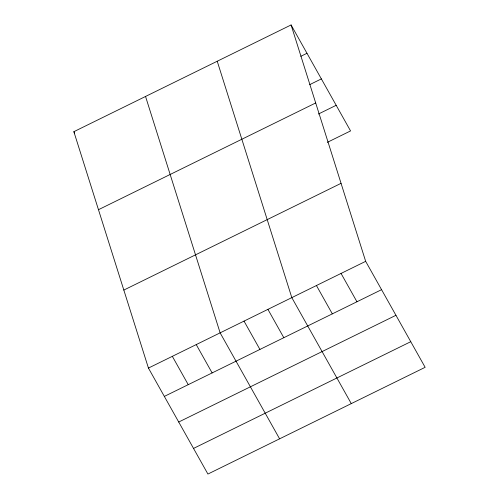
<?xml version="1.0" encoding="UTF-8"?>
<svg xmlns="http://www.w3.org/2000/svg" width="499" height="499" viewBox="0 0 499 499"><rect width="100%" height="100%" fill="white"/><g stroke="black" fill="none" stroke-linecap="round" stroke-linejoin="round"><path stroke-width="0.75" d="M291.085 24.95L365.667 261.339L425.142 367.314L207.915 474.05L148.44 368.075L73.858 131.686L291.085 24.95L350.56 130.925L327.307 142.352M300.828 56.306L306.985 53.281M309.742 84.618L321.362 78.904M98.471 209.699L315.699 102.956M318.399 114.04L336.176 105.301M123.833 290.069L341.06 183.333M148.44 368.075L365.667 261.339M164.339 396.406L381.567 289.669M178.717 422.029L395.944 315.293M193.537 448.426L410.764 341.69M341.048 273.433L356.947 301.764M316.435 285.534L332.328 313.865M351.284 403.604L291.815 297.629L217.227 61.24M267.919 309.368L283.819 337.698M244.023 321.113L259.923 349.443M279.596 438.827L220.128 332.852L145.546 96.463M196.232 344.591L212.131 372.921M73.858 131.686L74.619 133.033M172.336 356.336L188.235 384.667"/></g></svg>
